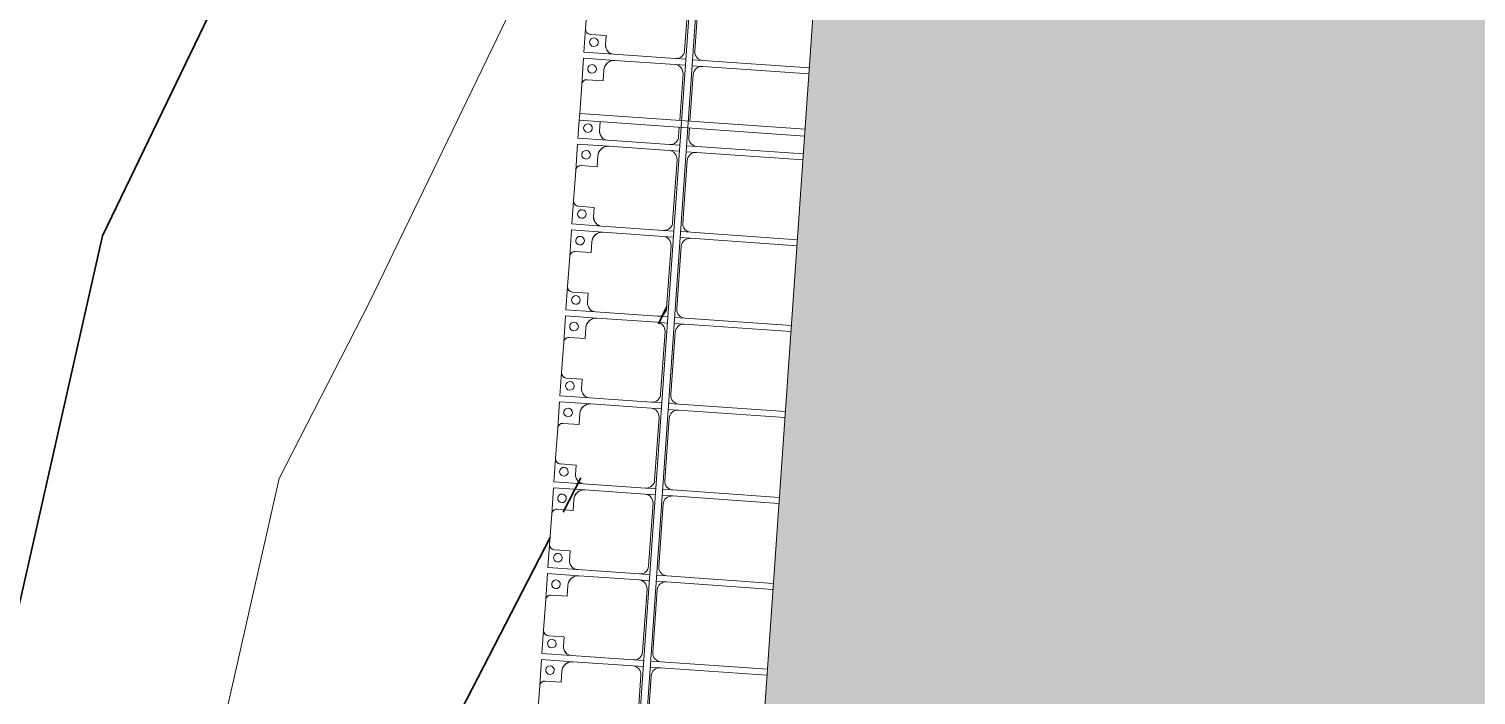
# Model space of a CAD drawing. Header units: millimetres. Extents: x -861324 to 439029, y -308065 to 694685.
# Drawn here: x 75968 to 84371, y 131723 to 135591 of the extents above; entities that cross this region are included whole.
import ezdxf

# ---------------------------------------------------------------- set-up
doc = ezdxf.new("R2010")
doc.units = ezdxf.units.MM
for name, color, linetype, lineweight in [('A-DETL-GENF', 92, 'Continuous', 9), ('A-DETL-THIN', 151, 'Continuous', 9), ('A-GENM', 13, 'Continuous', 9), ('C-TOPO-MAJR', 7, 'Continuous', 35), ('C-TOPO-MINR', 7, 'Continuous', 9), ('S-BEAM', 12, 'Continuous', 9)]:
    doc.layers.add(name, color=color, linetype=linetype, lineweight=lineweight)

# ---------------------------------------------------------------- blocks, each defined once
blk = doc.blocks.new('Dải phao đi lại kèm đỡ invester - DẢI PHAO ĐI LẠI-39446-BỐ TRÍ BÈ PIN HỒ BẢN MÒNG')
at = {"layer": 'A-GENM', "color": 7}
for p, q in [((53223.4, -620.3), (53223.4, 0)), ((53258.4, 0), (53258.4, -620.3)), ((53723.4, -620.3), (53723.4, 0)), ((53758.4, 0), (53758.4, -620.3)), ((54223.4, -620.3), (54223.4, 0)), ((54258.4, 0), (54258.4, -620.3)), ((54723.4, -620.3), (54723.4, 0)), ((54758.4, 0), (54758.4, -620.3)), ((55223.4, -620.3), (55223.4, 0)), ((55258.4, 0), (55258.4, -620.3)), ((55723.4, -620.3), (55723.4, 0)), ((55758.4, 0), (55758.4, -620.3)), ((56223.4, -620.3), (56223.4, 0)), ((56258.4, 0), (56258.4, -620.3)), ((56723.4, -620.3), (56723.4, 0)), ((56758.4, 0), (56758.4, -620.3)), ((52808.4, -670.3), (53173.4, -670.3)), ((53223.4, -620.3), (53223.4, -679.7)), ((53258.4, -679.7), (53258.4, -620.3)), ((53308.4, -670.3), (53580, -670.3)), ((53620, -670.3), (53673.4, -670.3)), ((53723.4, -620.3), (53723.4, -679.7)), ((53758.4, -679.7), (53758.4, -620.3)), ((53808.4, -670.3), (54173.4, -670.3)), ((54223.4, -620.3), (54223.4, -679.7)), ((54258.4, -679.7), (54258.4, -620.3)), ((54308.4, -670.3), (54673.4, -670.3)), ((54723.4, -620.3), (54723.4, -679.7)), ((54758.4, -679.7), (54758.4, -620.3)), ((54808.4, -670.3), (55173.4, -670.3)), ((55223.4, -620.3), (55223.4, -679.7)), ((55258.4, -679.7), (55258.4, -620.3)), ((55308.4, -670.3), (55673.4, -670.3)), ((55723.4, -620.3), (55723.4, -679.7)), ((55758.4, -679.7), (55758.4, -620.3)), ((55808.4, -670.3), (56173.4, -670.3)), ((56223.4, -620.3), (56223.4, -679.7)), ((56258.4, -679.7), (56258.4, -620.3)), ((56308.4, -670.3), (56673.4, -670.3)), ((56723.4, -620.3), (56723.4, -679.7)), ((56758.4, -679.7), (56758.4, -620.3)), ((56808.4, -670.3), (57173.4, -670.3)), ((53173.4, -729.7), (52808.4, -729.7)), ((53223.4, -719.7), (53223.4, -779.7)), ((53258.4, -779.7), (53258.4, -719.7)), ((53580, -729.7), (53308.4, -729.7)), ((53673.4, -729.7), (53620, -729.7)), ((53723.4, -719.7), (53723.4, -779.7)), ((53758.4, -779.7), (53758.4, -719.7)), ((54173.4, -729.7), (53808.4, -729.7)), ((54223.4, -719.7), (54223.4, -779.7)), ((54258.4, -779.7), (54258.4, -719.7)), ((54673.4, -729.7), (54308.4, -729.7)), ((54723.4, -719.7), (54723.4, -779.7)), ((54758.4, -779.7), (54758.4, -719.7)), ((55173.4, -729.7), (54808.4, -729.7)), ((55223.4, -719.7), (55223.4, -779.7)), ((55258.4, -779.7), (55258.4, -719.7)), ((55673.4, -729.7), (55308.4, -729.7)), ((55723.4, -719.7), (55723.4, -779.7)), ((55758.4, -779.7), (55758.4, -719.7)), ((56173.4, -729.7), (55808.4, -729.7)), ((56223.4, -719.7), (56223.4, -779.7)), ((56258.4, -779.7), (56258.4, -719.7)), ((56673.4, -729.7), (56308.4, -729.7)), ((56723.4, -719.7), (56723.4, -779.7)), ((56758.4, -779.7), (56758.4, -719.7)), ((57173.4, -729.7), (56808.4, -729.7)), ((53223.4, -1139.7), (53223.4, -779.7)), ((53258.4, -779.7), (53258.4, -1129.7)), ((53723.4, -1139.7), (53723.4, -779.7)), ((53758.4, -779.7), (53758.4, -1129.7)), ((54223.4, -1139.7), (54223.4, -779.7)), ((54258.4, -779.7), (54258.4, -1129.7)), ((54723.4, -1139.7), (54723.4, -779.7)), ((54758.4, -779.7), (54758.4, -1129.7)), ((55223.4, -1139.7), (55223.4, -779.7)), ((55258.4, -779.7), (55258.4, -1129.7)), ((55723.4, -1139.7), (55723.4, -779.7)), ((55758.4, -779.7), (55758.4, -1129.7)), ((56223.4, -1139.7), (56223.4, -779.7)), ((56258.4, -779.7), (56258.4, -1129.7)), ((56723.4, -1139.7), (56723.4, -779.7)), ((56758.4, -779.7), (56758.4, -1129.7)), ((53118.2, -1282.2), (53118.2, -1189.7)), ((53118.2, -1189.7), (53173.4, -1189.7)), ((53318.4, -1189.7), (53381.8, -1189.7)), ((53381.8, -1189.7), (53381.8, -1282.2)), ((53620, -1189.7), (53673.4, -1189.7)), ((53818.4, -1189.7), (53881.8, -1189.7)), ((53881.8, -1189.7), (53881.8, -1282.2)), ((54118.2, -1282.2), (54118.2, -1189.7)), ((54118.2, -1189.7), (54173.4, -1189.7)), ((54318.4, -1189.7), (54381.8, -1189.7)), ((54381.8, -1189.7), (54381.8, -1282.2)), ((54618.2, -1282.2), (54618.2, -1189.7)), ((54618.2, -1189.7), (54673.4, -1189.7)), ((54818.4, -1189.7), (54881.8, -1189.7)), ((54881.8, -1189.7), (54881.8, -1282.2)), ((55118.2, -1282.2), (55118.2, -1189.7)), ((55118.2, -1189.7), (55173.4, -1189.7)), ((55318.4, -1189.7), (55381.8, -1189.7)), ((55381.8, -1189.7), (55381.8, -1282.2)), ((55618.2, -1282.2), (55618.2, -1189.7)), ((55618.2, -1189.7), (55673.4, -1189.7)), ((55818.4, -1189.7), (55881.8, -1189.7)), ((55881.8, -1189.7), (55881.8, -1282.2)), ((56118.2, -1282.2), (56118.2, -1189.7)), ((56118.2, -1189.7), (56173.4, -1189.7)), ((56318.4, -1189.7), (56381.8, -1189.7)), ((56381.8, -1189.7), (56381.8, -1282.2)), ((56618.2, -1282.2), (56618.2, -1189.7)), ((56618.2, -1189.7), (56673.4, -1189.7)), ((56818.4, -1189.7), (56881.8, -1189.7)), ((56881.8, -1189.7), (56881.8, -1282.2)), ((52911.8, -1312.2), (53088.2, -1312.2)), ((53411.8, -1312.2), (53580, -1312.2)), ((53911.8, -1312.2), (54088.2, -1312.2)), ((54411.8, -1312.2), (54588.2, -1312.2)), ((54911.8, -1312.2), (55088.2, -1312.2)), ((55411.8, -1312.2), (55588.2, -1312.2)), ((55911.8, -1312.2), (56088.2, -1312.2)), ((56411.8, -1312.2), (56588.2, -1312.2)), ((56911.8, -1312.2), (57088.2, -1312.2))]:
    blk.add_line(p, q, dxfattribs=at)
at = {"layer": 'A-GENM', "color": 9}
for p, q in [((53223.4, -620.3), (53223.4, -679.7)), ((53258.4, -679.7), (53258.4, -620.3)), ((53723.4, -620.3), (53723.4, -679.7)), ((53758.4, -679.7), (53758.4, -620.3)), ((54223.4, -620.3), (54223.4, -679.7)), ((54258.4, -679.7), (54258.4, -620.3)), ((54723.4, -620.3), (54723.4, -679.7)), ((54758.4, -679.7), (54758.4, -620.3)), ((55223.4, -620.3), (55223.4, -679.7)), ((55258.4, -679.7), (55258.4, -620.3)), ((55723.4, -620.3), (55723.4, -679.7)), ((55758.4, -679.7), (55758.4, -620.3)), ((56223.4, -620.3), (56223.4, -679.7)), ((56258.4, -679.7), (56258.4, -620.3)), ((56723.4, -620.3), (56723.4, -679.7)), ((56758.4, -679.7), (56758.4, -620.3)), ((53223.4, -719.7), (53223.4, -779.7)), ((53258.4, -779.7), (53258.4, -719.7)), ((53723.4, -719.7), (53723.4, -779.7)), ((53758.4, -779.7), (53758.4, -719.7)), ((54223.4, -719.7), (54223.4, -779.7)), ((54258.4, -779.7), (54258.4, -719.7)), ((54723.4, -719.7), (54723.4, -779.7)), ((54758.4, -779.7), (54758.4, -719.7)), ((55223.4, -719.7), (55223.4, -779.7)), ((55258.4, -779.7), (55258.4, -719.7)), ((55723.4, -719.7), (55723.4, -779.7)), ((55758.4, -779.7), (55758.4, -719.7)), ((56223.4, -719.7), (56223.4, -779.7)), ((56258.4, -779.7), (56258.4, -719.7)), ((56723.4, -719.7), (56723.4, -779.7)), ((56758.4, -779.7), (56758.4, -719.7)), ((53223.4, -1139.7), (53223.4, -1312.2)), ((53223.4, -1312.2), (53223.4, -1139.7)), ((53258.4, -1312.2), (53258.4, -1129.7)), ((53258.4, -1129.7), (53258.4, -1312.2)), ((53723.4, -1139.7), (53723.4, -1312.2)), ((53723.4, -1312.2), (53723.4, -1139.7)), ((53758.4, -1312.2), (53758.4, -1129.7)), ((53758.4, -1129.7), (53758.4, -1312.2)), ((54223.4, -1139.7), (54223.4, -1312.2)), ((54223.4, -1312.2), (54223.4, -1139.7)), ((54258.4, -1312.2), (54258.4, -1129.7)), ((54258.4, -1129.7), (54258.4, -1312.2)), ((54723.4, -1139.7), (54723.4, -1312.2)), ((54723.4, -1312.2), (54723.4, -1139.7)), ((54758.4, -1312.2), (54758.4, -1129.7)), ((54758.4, -1129.7), (54758.4, -1312.2)), ((55223.4, -1139.7), (55223.4, -1312.2)), ((55223.4, -1312.2), (55223.4, -1139.7)), ((55258.4, -1312.2), (55258.4, -1129.7)), ((55258.4, -1129.7), (55258.4, -1312.2)), ((55723.4, -1139.7), (55723.4, -1312.2)), ((55723.4, -1312.2), (55723.4, -1139.7)), ((55758.4, -1312.2), (55758.4, -1129.7)), ((55758.4, -1129.7), (55758.4, -1312.2)), ((56223.4, -1139.7), (56223.4, -1312.2)), ((56223.4, -1312.2), (56223.4, -1139.7)), ((56258.4, -1312.2), (56258.4, -1129.7)), ((56258.4, -1129.7), (56258.4, -1312.2)), ((56723.4, -1139.7), (56723.4, -1312.2)), ((56723.4, -1312.2), (56723.4, -1139.7)), ((56758.4, -1312.2), (56758.4, -1129.7)), ((56758.4, -1129.7), (56758.4, -1312.2)), ((53173.4, -1189.7), (53118.2, -1189.7)), ((53118.2, -1189.7), (53118.2, -1282.2)), ((53118.2, -1282.2), (53118.2, -1189.7)), ((53118.2, -1189.7), (53118.2, -1282.2)), ((53118.2, -1189.7), (53173.4, -1189.7)), ((53173.4, -1189.7), (53118.2, -1189.7)), ((53381.8, -1189.7), (53318.4, -1189.7)), ((53318.4, -1189.7), (53381.8, -1189.7)), ((53381.8, -1189.7), (53318.4, -1189.7)), ((53381.8, -1282.2), (53381.8, -1189.7)), ((53381.8, -1189.7), (53381.8, -1282.2)), ((53381.8, -1282.2), (53381.8, -1189.7)), ((53673.4, -1189.7), (53620, -1189.7)), ((53620, -1189.7), (53673.4, -1189.7)), ((53673.4, -1189.7), (53620, -1189.7)), ((53881.8, -1189.7), (53818.4, -1189.7)), ((53818.4, -1189.7), (53881.8, -1189.7)), ((53881.8, -1189.7), (53818.4, -1189.7)), ((53881.8, -1282.2), (53881.8, -1189.7)), ((53881.8, -1189.7), (53881.8, -1282.2)), ((53881.8, -1282.2), (53881.8, -1189.7)), ((54173.4, -1189.7), (54118.2, -1189.7)), ((54118.2, -1189.7), (54118.2, -1282.2)), ((54118.2, -1282.2), (54118.2, -1189.7)), ((54118.2, -1189.7), (54118.2, -1282.2)), ((54118.2, -1189.7), (54173.4, -1189.7)), ((54173.4, -1189.7), (54118.2, -1189.7)), ((54381.8, -1189.7), (54318.4, -1189.7)), ((54318.4, -1189.7), (54381.8, -1189.7)), ((54381.8, -1189.7), (54318.4, -1189.7)), ((54381.8, -1282.2), (54381.8, -1189.7)), ((54381.8, -1189.7), (54381.8, -1282.2)), ((54381.8, -1282.2), (54381.8, -1189.7)), ((54673.4, -1189.7), (54618.2, -1189.7)), ((54618.2, -1189.7), (54618.2, -1282.2)), ((54618.2, -1282.2), (54618.2, -1189.7)), ((54618.2, -1189.7), (54618.2, -1282.2)), ((54618.2, -1189.7), (54673.4, -1189.7)), ((54673.4, -1189.7), (54618.2, -1189.7)), ((54881.8, -1189.7), (54818.4, -1189.7)), ((54818.4, -1189.7), (54881.8, -1189.7)), ((54881.8, -1189.7), (54818.4, -1189.7)), ((54881.8, -1282.2), (54881.8, -1189.7)), ((54881.8, -1189.7), (54881.8, -1282.2)), ((54881.8, -1282.2), (54881.8, -1189.7)), ((55173.4, -1189.7), (55118.2, -1189.7)), ((55118.2, -1189.7), (55118.2, -1282.2)), ((55118.2, -1282.2), (55118.2, -1189.7)), ((55118.2, -1189.7), (55118.2, -1282.2)), ((55118.2, -1189.7), (55173.4, -1189.7)), ((55173.4, -1189.7), (55118.2, -1189.7)), ((55381.8, -1189.7), (55318.4, -1189.7)), ((55318.4, -1189.7), (55381.8, -1189.7)), ((55381.8, -1189.7), (55318.4, -1189.7)), ((55381.8, -1282.2), (55381.8, -1189.7)), ((55381.8, -1189.7), (55381.8, -1282.2)), ((55381.8, -1282.2), (55381.8, -1189.7)), ((55673.4, -1189.7), (55618.2, -1189.7)), ((55618.2, -1189.7), (55618.2, -1282.2)), ((55618.2, -1282.2), (55618.2, -1189.7)), ((55618.2, -1189.7), (55618.2, -1282.2)), ((55618.2, -1189.7), (55673.4, -1189.7)), ((55673.4, -1189.7), (55618.2, -1189.7)), ((55881.8, -1189.7), (55818.4, -1189.7)), ((55818.4, -1189.7), (55881.8, -1189.7)), ((55881.8, -1189.7), (55818.4, -1189.7)), ((55881.8, -1282.2), (55881.8, -1189.7)), ((55881.8, -1189.7), (55881.8, -1282.2)), ((55881.8, -1282.2), (55881.8, -1189.7)), ((56173.4, -1189.7), (56118.2, -1189.7)), ((56118.2, -1189.7), (56118.2, -1282.2)), ((56118.2, -1282.2), (56118.2, -1189.7)), ((56118.2, -1189.7), (56118.2, -1282.2)), ((56118.2, -1189.7), (56173.4, -1189.7)), ((56173.4, -1189.7), (56118.2, -1189.7)), ((56381.8, -1189.7), (56318.4, -1189.7)), ((56318.4, -1189.7), (56381.8, -1189.7)), ((56381.8, -1189.7), (56318.4, -1189.7)), ((56381.8, -1282.2), (56381.8, -1189.7)), ((56381.8, -1189.7), (56381.8, -1282.2)), ((56381.8, -1282.2), (56381.8, -1189.7)), ((56673.4, -1189.7), (56618.2, -1189.7)), ((56618.2, -1189.7), (56618.2, -1282.2)), ((56618.2, -1282.2), (56618.2, -1189.7)), ((56618.2, -1189.7), (56618.2, -1282.2)), ((56618.2, -1189.7), (56673.4, -1189.7)), ((56673.4, -1189.7), (56618.2, -1189.7)), ((56881.8, -1189.7), (56818.4, -1189.7)), ((56818.4, -1189.7), (56881.8, -1189.7)), ((56881.8, -1189.7), (56818.4, -1189.7)), ((56881.8, -1282.2), (56881.8, -1189.7)), ((56881.8, -1189.7), (56881.8, -1282.2)), ((56881.8, -1282.2), (56881.8, -1189.7)), ((53223.4, -1312.2), (53088.2, -1312.2)), ((53088.2, -1312.2), (53223.4, -1312.2)), ((53411.8, -1312.2), (53258.4, -1312.2)), ((53258.4, -1312.2), (53411.8, -1312.2)), ((53723.4, -1312.2), (53620, -1312.2)), ((53620, -1312.2), (53723.4, -1312.2)), ((53911.8, -1312.2), (53758.4, -1312.2)), ((53758.4, -1312.2), (53911.8, -1312.2)), ((54223.4, -1312.2), (54088.2, -1312.2)), ((54088.2, -1312.2), (54223.4, -1312.2)), ((54411.8, -1312.2), (54258.4, -1312.2)), ((54258.4, -1312.2), (54411.8, -1312.2)), ((54723.4, -1312.2), (54588.2, -1312.2)), ((54588.2, -1312.2), (54723.4, -1312.2)), ((54911.8, -1312.2), (54758.4, -1312.2)), ((54758.4, -1312.2), (54911.8, -1312.2)), ((55223.4, -1312.2), (55088.2, -1312.2)), ((55088.2, -1312.2), (55223.4, -1312.2)), ((55411.8, -1312.2), (55258.4, -1312.2)), ((55258.4, -1312.2), (55411.8, -1312.2)), ((55723.4, -1312.2), (55588.2, -1312.2)), ((55588.2, -1312.2), (55723.4, -1312.2)), ((55911.8, -1312.2), (55758.4, -1312.2)), ((55758.4, -1312.2), (55911.8, -1312.2)), ((56223.4, -1312.2), (56088.2, -1312.2)), ((56088.2, -1312.2), (56223.4, -1312.2)), ((56411.8, -1312.2), (56258.4, -1312.2)), ((56258.4, -1312.2), (56411.8, -1312.2)), ((56723.4, -1312.2), (56588.2, -1312.2)), ((56588.2, -1312.2), (56723.4, -1312.2)), ((56911.8, -1312.2), (56758.4, -1312.2)), ((56758.4, -1312.2), (56911.8, -1312.2))]:
    blk.add_line(p, q, dxfattribs=at)
at = {"layer": 'A-GENM', "color": 7}
for centre, radius, start, end in [((53173.4, -620.3), 50, 270, 0), ((53308.4, -620.3), 50, 180, 270), ((53673.4, -620.3), 50, 270, 0), ((53808.4, -620.3), 50, 180, 270), ((54173.4, -620.3), 50, 270, 0), ((54308.4, -620.3), 50, 180, 270), ((54673.4, -620.3), 50, 270, 0), ((54808.4, -620.3), 50, 180, 270), ((55173.4, -620.3), 50, 270, 0), ((55308.4, -620.3), 50, 180, 270), ((55673.4, -620.3), 50, 270, 0), ((55808.4, -620.3), 50, 180, 270), ((56173.4, -620.3), 50, 270, 0), ((56308.4, -620.3), 50, 180, 270), ((56673.4, -620.3), 50, 270, 0), ((56808.4, -620.3), 50, 180, 270), ((53173.4, -779.7), 50, 360, 90), ((53308.4, -779.7), 50, 90, 180), ((53673.4, -779.7), 50, 360, 90), ((53808.4, -779.7), 50, 90, 180), ((54173.4, -779.7), 50, 360, 90), ((54308.4, -779.7), 50, 90, 180), ((54673.4, -779.7), 50, 360, 90), ((54808.4, -779.7), 50, 90, 180), ((55173.4, -779.7), 50, 360, 90), ((55308.4, -779.7), 50, 90, 180), ((55673.4, -779.7), 50, 360, 90), ((55808.4, -779.7), 50, 90, 180), ((56173.4, -779.7), 50, 360, 90), ((56308.4, -779.7), 50, 90, 180), ((56673.4, -779.7), 50, 360, 90), ((56808.4, -779.7), 50, 90, 180), ((53173.4, -1139.7), 50, 270, 360), ((53318.4, -1129.7), 60, 180, 270), ((53673.4, -1139.7), 50, 270, 360), ((53818.4, -1129.7), 60, 180, 270), ((54173.4, -1139.7), 50, 270, 360), ((54318.4, -1129.7), 60, 180, 270), ((54673.4, -1139.7), 50, 270, 360), ((54818.4, -1129.7), 60, 180, 270), ((55173.4, -1139.7), 50, 270, 360), ((55318.4, -1129.7), 60, 180, 270), ((55673.4, -1139.7), 50, 270, 360), ((55818.4, -1129.7), 60, 180, 270), ((56173.4, -1139.7), 50, 270, 360), ((56318.4, -1129.7), 60, 180, 270), ((56673.4, -1139.7), 50, 270, 360), ((56818.4, -1129.7), 60, 180, 270), ((53088.2, -1282.2), 30, 270, 0), ((53411.8, -1282.2), 30, 180, 270), ((53911.8, -1282.2), 30, 180, 270), ((54088.2, -1282.2), 30, 270, 0), ((54411.8, -1282.2), 30, 180, 270), ((54588.2, -1282.2), 30, 270, 0), ((54911.8, -1282.2), 30, 180, 270), ((55088.2, -1282.2), 30, 270, 0), ((55411.8, -1282.2), 30, 180, 270), ((55588.2, -1282.2), 30, 270, 0), ((55911.8, -1282.2), 30, 180, 270), ((56088.2, -1282.2), 30, 270, 0), ((56411.8, -1282.2), 30, 180, 270), ((56588.2, -1282.2), 30, 270, 0), ((56911.8, -1282.2), 30, 180, 270)]:
    blk.add_arc(centre, radius, start, end, dxfattribs=at)
at = {"layer": 'A-GENM', "color": 9}
for centre, radius, start, end in [((53173.4, -1139.7), 50, 270, 345), ((53173.4, -1139.7), 50, 270, 345), ((53173.4, -1139.7), 50, 270, 345), ((53318.4, -1129.7), 60, 195, 270), ((53318.4, -1129.7), 60, 195, 270), ((53318.4, -1129.7), 60, 195, 270), ((53673.4, -1139.7), 50, 270, 345), ((53673.4, -1139.7), 50, 270, 345), ((53673.4, -1139.7), 50, 270, 345), ((53818.4, -1129.7), 60, 195, 270), ((53818.4, -1129.7), 60, 195, 270), ((53818.4, -1129.7), 60, 195, 270), ((54173.4, -1139.7), 50, 270, 345), ((54173.4, -1139.7), 50, 270, 345), ((54173.4, -1139.7), 50, 270, 345), ((54318.4, -1129.7), 60, 195, 270), ((54318.4, -1129.7), 60, 195, 270), ((54318.4, -1129.7), 60, 195, 270), ((54673.4, -1139.7), 50, 270, 345), ((54673.4, -1139.7), 50, 270, 345), ((54673.4, -1139.7), 50, 270, 345), ((54818.4, -1129.7), 60, 195, 270), ((54818.4, -1129.7), 60, 195, 270), ((54818.4, -1129.7), 60, 195, 270), ((55173.4, -1139.7), 50, 270, 345), ((55173.4, -1139.7), 50, 270, 345), ((55173.4, -1139.7), 50, 270, 345), ((55318.4, -1129.7), 60, 195, 270), ((55318.4, -1129.7), 60, 195, 270), ((55318.4, -1129.7), 60, 195, 270), ((55673.4, -1139.7), 50, 270, 345), ((55673.4, -1139.7), 50, 270, 345), ((55673.4, -1139.7), 50, 270, 345), ((55818.4, -1129.7), 60, 195, 270), ((55818.4, -1129.7), 60, 195, 270), ((55818.4, -1129.7), 60, 195, 270), ((56173.4, -1139.7), 50, 270, 345), ((56173.4, -1139.7), 50, 270, 345), ((56173.4, -1139.7), 50, 270, 345), ((56318.4, -1129.7), 60, 195, 270), ((56318.4, -1129.7), 60, 195, 270), ((56318.4, -1129.7), 60, 195, 270), ((56673.4, -1139.7), 50, 270, 345), ((56673.4, -1139.7), 50, 270, 345), ((56673.4, -1139.7), 50, 270, 345), ((56818.4, -1129.7), 60, 195, 270), ((56818.4, -1129.7), 60, 195, 270), ((56818.4, -1129.7), 60, 195, 270), ((53161.8, -1258.6), 25, 90, 270), ((53161.8, -1258.6), 25, 90, 270), ((53161.8, -1258.6), 25, 270, 90), ((53161.8, -1258.6), 25, 270, 90), ((53316.8, -1258.6), 25, 90, 270), ((53316.8, -1258.6), 25, 90, 270), ((53316.8, -1258.6), 25, 270, 90), ((53316.8, -1258.6), 25, 270, 90), ((53661.8, -1258.6), 25, 90, 270), ((53661.8, -1258.6), 25, 90, 270), ((53661.8, -1258.6), 25, 270, 90), ((53661.8, -1258.6), 25, 270, 90), ((53816.8, -1258.6), 25, 90, 270), ((53816.8, -1258.6), 25, 90, 270), ((53816.8, -1258.6), 25, 270, 90), ((53816.8, -1258.6), 25, 270, 90), ((54161.8, -1258.6), 25, 90, 270), ((54161.8, -1258.6), 25, 90, 270), ((54161.8, -1258.6), 25, 270, 90), ((54161.8, -1258.6), 25, 270, 90), ((54316.8, -1258.6), 25, 90, 270), ((54316.8, -1258.6), 25, 90, 270), ((54316.8, -1258.6), 25, 270, 90), ((54316.8, -1258.6), 25, 270, 90), ((54661.8, -1258.6), 25, 90, 270), ((54661.8, -1258.6), 25, 90, 270), ((54661.8, -1258.6), 25, 270, 90), ((54661.8, -1258.6), 25, 270, 90), ((54816.8, -1258.6), 25, 90, 270), ((54816.8, -1258.6), 25, 90, 270), ((54816.8, -1258.6), 25, 270, 90), ((54816.8, -1258.6), 25, 270, 90), ((55161.8, -1258.6), 25, 90, 270), ((55161.8, -1258.6), 25, 90, 270), ((55161.8, -1258.6), 25, 270, 90), ((55161.8, -1258.6), 25, 270, 90), ((55316.8, -1258.6), 25, 90, 270), ((55316.8, -1258.6), 25, 90, 270), ((55316.8, -1258.6), 25, 270, 90), ((55316.8, -1258.6), 25, 270, 90), ((55661.8, -1258.6), 25, 90, 270), ((55661.8, -1258.6), 25, 90, 270), ((55661.8, -1258.6), 25, 270, 90), ((55661.8, -1258.6), 25, 270, 90), ((55816.8, -1258.6), 25, 90, 270), ((55816.8, -1258.6), 25, 90, 270), ((55816.8, -1258.6), 25, 270, 90), ((55816.8, -1258.6), 25, 270, 90), ((56161.8, -1258.6), 25, 90, 270), ((56161.8, -1258.6), 25, 90, 270), ((56161.8, -1258.6), 25, 270, 90), ((56161.8, -1258.6), 25, 270, 90), ((56316.8, -1258.6), 25, 90, 270), ((56316.8, -1258.6), 25, 90, 270), ((56316.8, -1258.6), 25, 270, 90), ((56316.8, -1258.6), 25, 270, 90), ((56661.8, -1258.6), 25, 90, 270), ((56661.8, -1258.6), 25, 90, 270), ((56661.8, -1258.6), 25, 270, 90), ((56661.8, -1258.6), 25, 270, 90), ((56816.8, -1258.6), 25, 90, 270), ((56816.8, -1258.6), 25, 90, 270), ((56816.8, -1258.6), 25, 270, 90), ((56816.8, -1258.6), 25, 270, 90), ((53088.2, -1282.2), 30, 300, 0), ((53088.2, -1282.2), 30, 300, 0), ((53088.2, -1282.2), 30, 300, 0), ((53411.8, -1282.2), 30, 180, 240), ((53411.8, -1282.2), 30, 180, 240), ((53411.8, -1282.2), 30, 180, 240), ((53911.8, -1282.2), 30, 180, 240), ((53911.8, -1282.2), 30, 180, 240), ((53911.8, -1282.2), 30, 180, 240), ((54088.2, -1282.2), 30, 300, 0), ((54088.2, -1282.2), 30, 300, 0), ((54088.2, -1282.2), 30, 300, 0), ((54411.8, -1282.2), 30, 180, 240), ((54411.8, -1282.2), 30, 180, 240), ((54411.8, -1282.2), 30, 180, 240), ((54588.2, -1282.2), 30, 300, 0), ((54588.2, -1282.2), 30, 300, 0), ((54588.2, -1282.2), 30, 300, 0), ((54911.8, -1282.2), 30, 180, 240), ((54911.8, -1282.2), 30, 180, 240), ((54911.8, -1282.2), 30, 180, 240), ((55088.2, -1282.2), 30, 300, 0), ((55088.2, -1282.2), 30, 300, 0), ((55088.2, -1282.2), 30, 300, 0), ((55411.8, -1282.2), 30, 180, 240), ((55411.8, -1282.2), 30, 180, 240), ((55411.8, -1282.2), 30, 180, 240), ((55588.2, -1282.2), 30, 300, 0), ((55588.2, -1282.2), 30, 300, 0), ((55588.2, -1282.2), 30, 300, 0), ((55911.8, -1282.2), 30, 180, 240), ((55911.8, -1282.2), 30, 180, 240), ((55911.8, -1282.2), 30, 180, 240), ((56088.2, -1282.2), 30, 300, 0), ((56088.2, -1282.2), 30, 300, 0), ((56088.2, -1282.2), 30, 300, 0), ((56411.8, -1282.2), 30, 180, 240), ((56411.8, -1282.2), 30, 180, 240), ((56411.8, -1282.2), 30, 180, 240), ((56588.2, -1282.2), 30, 300, 0), ((56588.2, -1282.2), 30, 300, 0), ((56588.2, -1282.2), 30, 300, 0), ((56911.8, -1282.2), 30, 180, 240), ((56911.8, -1282.2), 30, 180, 240), ((56911.8, -1282.2), 30, 180, 240)]:
    blk.add_arc(centre, radius, start, end, dxfattribs=at)
blk = doc.blocks.new('Dầm C52 - Dầm C52-37700-BỐ TRÍ BÈ PIN HỒ BẢN MÒNG')
at = {"layer": 'S-BEAM', "color": 7}
for p, q in [((-50562.7, 20), (50562.7, 20)), ((50562.7, -20), (-50562.7, -20))]:
    blk.add_line(p, q, dxfattribs=at)
blk = doc.blocks.new('Dầm C52 - Hộp 40x60-V67-BỐ TRÍ BÈ PIN HỒ BẢN MÒNG')
at = {"layer": 'S-BEAM', "color": 7}
for p, q in [((-19602.5, -20), (-19602.5, 20)), ((-19602.5, 20), (-18290.4, 20)), ((-18290.4, -20), (-19602.5, -20))]:
    blk.add_line(p, q, dxfattribs=at)
blk = doc.blocks.new('HOBANMONG_BEPIN 3_rvt-1-BỐ TRÍ BÈ PIN HỒ BẢN MÒNG')
at = {"layer": 'A-GENM', "lineweight": 9, "rotation": 265.9999999999989}
blk.add_blockref('Dải phao đi lại kèm đỡ invester - DẢI PHAO ĐI LẠI-39446-BỐ TRÍ BÈ PIN HỒ BẢN MÒNG', (84212.7, 188458.1), dxfattribs=at)
at = {"layer": 'S-BEAM', "lineweight": 9}
for name, p, rotation in [('Dầm C52 - Dầm C52-37700-BỐ TRÍ BÈ PIN HỒ BẢN MÒNG', (80029.3, 138663), 85.9999999999988), ('Dầm C52 - Hộp 40x60-V67-BỐ TRÍ BÈ PIN HỒ BẢN MÒNG', (98719.6, 133712.8), 355.9999999999975)]:
    blk.add_blockref(name, p, dxfattribs=dict(at, rotation=rotation))

msp = doc.modelspace()

# ---------------------------------------------------------------- hatches: boundary and pattern name
at = {"layer": 'A-DETL-GENF'}
msp.add_hatch(color=8, dxfattribs=at).paths.add_polyline_path([(114291.8, 86120.5), (121266.8, 185867.1), (84212.7, 188458.1), (77237.7, 88711.5), (112924.7, 86216)])

# ---------------------------------------------------------------- linework, layer by layer
at = {"layer": 'A-DETL-THIN'}
msp.add_line((84212.7, 188458.1), (77237.7, 88711.5), dxfattribs=at)
at = {"layer": 'C-TOPO-MAJR'}
for p, q in [((78177.4, 138082.6), (76395.5, 134389.2)), ((76395.5, 134389.2), (74850.2, 127554.3)), ((79671.7, 133978.4), (79623.3, 133878.2)), ((79172.2, 132984.7), (79069.8, 132785.5)), ((78994, 132638.1), (78445.7, 131571.5))]:
    msp.add_line(p, q, dxfattribs=at)
at = {"layer": 'C-TOPO-MINR'}
for p, q in [((79281.9, 136771.2), (77946.5, 134003.4)), ((77946.5, 134003.4), (77420.6, 132980.4)), ((77420.6, 132980.4), (76262.5, 127858.3))]:
    msp.add_line(p, q, dxfattribs=at)

# ---------------------------------------------------------------- block references
at = {"lineweight": 5}
msp.add_blockref('HOBANMONG_BEPIN 3_rvt-1-BỐ TRÍ BÈ PIN HỒ BẢN MÒNG', (0, 0), dxfattribs=at)

doc.saveas('drawing.dxf')
